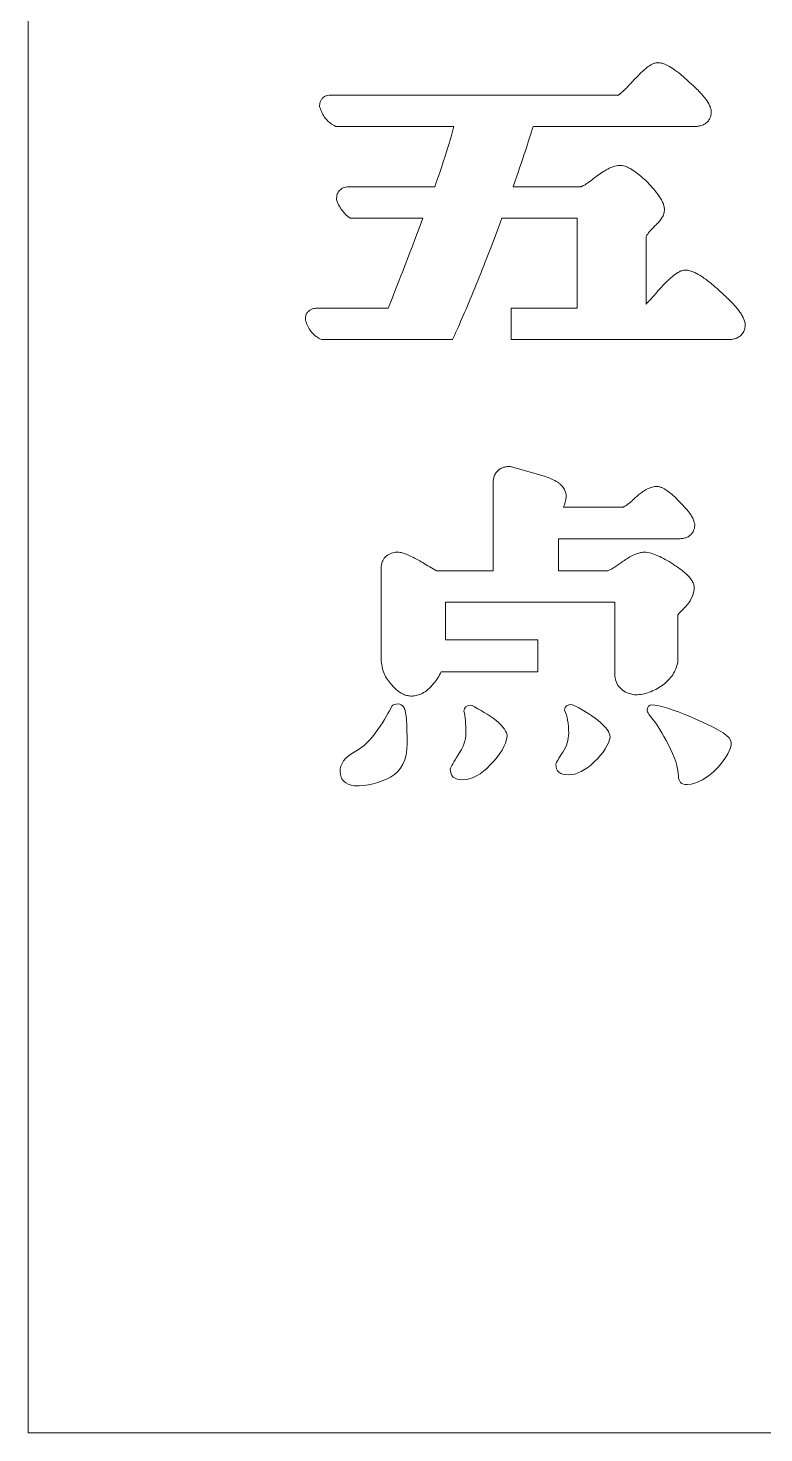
# Model space of a CAD drawing. Header units: millimetres. Extents: x 45 to 165, y 104 to 194.
# Drawn here: x 45.3 to 71.5, y 103.5 to 153.6 of the extents above; entities that cross this region are included whole.
import ezdxf

# ---------------------------------------------------------------- set-up
doc = ezdxf.new("R2010")
doc.units = ezdxf.units.MM
doc.header["$MEASUREMENT"] = 0
doc.layers.add('Default', color=7, linetype='Continuous', lineweight=0)
doc.layers.add('Layer 01', color=7, linetype='Continuous', lineweight=0)

msp = doc.modelspace()

# ---------------------------------------------------------------- linework, layer by layer
at = {"layer": 'Default', "color": 18, "lineweight": 5, "true_color": 0x000000}
msp.add_lwpolyline([(45.304, 103.519), (165.304, 103.519), (165.304, 193.519), (45.304, 193.519)], close=True, dxfattribs=at)
at = {"layer": 'Layer 01', "color": 12, "lineweight": 5, "true_color": 0xc80000}
for p, q in [((56.102, 151.173), (66.328, 151.173)), ((69.054, 150.054), (63.289, 150.054)), ((56.724, 147.905), (59.786, 147.905)), ((62.577, 147.905), (64.978, 147.905)), ((64.802, 146.786), (62.178, 146.786)), ((64.859, 146.781), (64.857, 146.782)), ((67.312, 146.137), (67.312, 143.724)), ((55.595, 143.579), (58.127, 143.579)), ((64.368, 136.487), (66.48, 136.487))]:
    msp.add_line(p, q, dxfattribs=at)
for points in [[(67.703, 152.324), (67.724, 152.326), (67.745, 152.325)], [(66.839, 151.667), (66.842, 151.669), (66.845, 151.672)], [(55.696, 150.734), (55.686, 150.768), (55.686, 150.803)], [(69.632, 150.612), (69.634, 150.597), (69.634, 150.582)], [(60.471, 150.054), (56.264, 150.054), (56.205, 150.084)], [(67.361, 148.068), (67.367, 148.063), (67.372, 148.057)], [(56.3, 147.421), (56.291, 147.453), (56.291, 147.487)], [(59.367, 146.786), (56.771, 146.786), (56.695, 146.849)], [(70.232, 142.46), (62.51, 142.46), (62.51, 143.579), (64.861, 143.579), (64.861, 146.761)], [(68.689, 144.936), (68.706, 144.937), (68.724, 144.937)], [(67.715, 144.175), (67.719, 144.181), (67.724, 144.186)], [(55.189, 143.141), (55.179, 143.175), (55.179, 143.209)], [(60.488, 142.613), (60.416, 142.46), (55.757, 142.46), (55.698, 142.491)], [(70.843, 143.015), (70.844, 143.002), (70.844, 142.988)], [(62.447, 137.939), (62.486, 137.939), (63.689, 137.595), (63.694, 137.594)], [(59.849, 134.229), (61.868, 134.229), (61.868, 137.363)], [(67.697, 137.229), (67.709, 137.229), (67.721, 137.228)], [(66.902, 136.806), (66.904, 136.808), (66.906, 136.81)], [(69.04, 135.916), (69.045, 135.891), (69.045, 135.865)], [(68.498, 135.369), (64.188, 135.369), (64.188, 134.229), (65.956, 134.229)], [(58.441, 134.891), (58.459, 134.892), (58.476, 134.891)], [(67.272, 134.892), (67.29, 134.892), (67.308, 134.889)], [(57.878, 131.071), (57.878, 131.076), (57.878, 134.38), (57.88, 134.396)], [(59.352, 134.521), (59.355, 134.519), (59.358, 134.517)], [(66.454, 134.538), (66.456, 134.54), (66.459, 134.542)], [(69.029, 133.606), (69.029, 133.591), (69.027, 133.576)], [(66.203, 130.474), (66.202, 130.485), (66.202, 133.11), (60.165, 133.11), (60.165, 131.766), (63.452, 131.766), (63.452, 130.631), (60.014, 130.631)], [(68.44, 132.647), (68.44, 130.984), (68.438, 130.966)], [(68.712, 132.94), (68.705, 132.933), (68.698, 132.927)], [(67.897, 130.151), (67.892, 130.147), (67.887, 130.144)], [(58.948, 129.763), (58.939, 129.763), (58.93, 129.764)], [(66.945, 129.81), (66.925, 129.81), (66.905, 129.813)]]:
    msp.add_lwpolyline(points, dxfattribs=at)
for points, knots in [([(66.845, 151.672), (66.925, 151.758), (67.007, 151.842), (67.092, 151.923), (67.159, 151.989), (67.229, 152.052), (67.301, 152.113), (67.359, 152.161), (67.42, 152.207), (67.485, 152.245), (67.516, 152.263), (67.548, 152.28), (67.581, 152.293), (67.599, 152.301), (67.618, 152.307), (67.637, 152.312), (67.658, 152.318), (67.681, 152.322), (67.703, 152.324)], [0, 0, 0, 0, 1, 1, 1, 2, 2, 2, 3, 3, 3, 4, 4, 4, 5, 5, 5, 6, 6, 6, 6]), ([(67.745, 152.325), (67.791, 152.322), (67.836, 152.314), (67.881, 152.302), (67.925, 152.291), (67.967, 152.275), (68.009, 152.257), (68.1, 152.218), (68.185, 152.168), (68.267, 152.113), (68.364, 152.048), (68.457, 151.977), (68.547, 151.903), (68.656, 151.813), (68.761, 151.719), (68.863, 151.622)], [0, 0, 0, 0, 1, 1, 1, 2, 2, 2, 3, 3, 3, 4, 4, 4, 5, 5, 5, 5]), ([(66.328, 151.173), (66.337, 151.178), (66.346, 151.184), (66.354, 151.19), (66.362, 151.195), (66.37, 151.201), (66.377, 151.207), (66.391, 151.217), (66.405, 151.228), (66.418, 151.239), (66.466, 151.28), (66.512, 151.323), (66.557, 151.368), (66.602, 151.411), (66.645, 151.456), (66.688, 151.502), (66.739, 151.556), (66.79, 151.611), (66.839, 151.667)], [0, 0, 0, 0, 1, 1, 1, 2, 2, 2, 3, 3, 3, 4, 4, 4, 5, 5, 5, 6, 6, 6, 6]), ([(68.863, 151.622), (68.966, 151.531), (69.066, 151.437), (69.162, 151.34), (69.204, 151.298), (69.245, 151.255), (69.284, 151.211), (69.32, 151.171), (69.355, 151.13), (69.389, 151.088), (69.448, 151.015), (69.504, 150.938), (69.548, 150.856), (69.569, 150.818), (69.587, 150.779), (69.601, 150.739), (69.616, 150.698), (69.627, 150.655), (69.632, 150.612)], [0, 0, 0, 0, 1, 1, 1, 2, 2, 2, 3, 3, 3, 4, 4, 4, 5, 5, 5, 6, 6, 6, 6]), ([(55.686, 150.803), (55.686, 150.834), (55.69, 150.865), (55.697, 150.895), (55.701, 150.911), (55.707, 150.928), (55.713, 150.943), (55.717, 150.953), (55.722, 150.963), (55.727, 150.973), (55.744, 151.006), (55.766, 151.036), (55.793, 151.062), (55.809, 151.077), (55.826, 151.091), (55.844, 151.103), (55.872, 151.121), (55.903, 151.136), (55.935, 151.147), (55.963, 151.157), (55.992, 151.163), (56.021, 151.167), (56.048, 151.171), (56.075, 151.173), (56.102, 151.173)], [0, 0, 0, 0, 1, 1, 1, 2, 2, 2, 3, 3, 3, 4, 4, 4, 5, 5, 5, 6, 6, 6, 7, 7, 7, 8, 8, 8, 8]), ([(69.634, 150.582), (69.634, 150.538), (69.63, 150.494), (69.621, 150.452), (69.613, 150.416), (69.602, 150.381), (69.587, 150.348), (69.567, 150.304), (69.541, 150.264), (69.509, 150.228), (69.489, 150.206), (69.467, 150.186), (69.444, 150.169), (69.406, 150.14), (69.364, 150.117), (69.32, 150.099), (69.298, 150.091), (69.276, 150.084), (69.254, 150.078), (69.232, 150.072), (69.21, 150.067), (69.188, 150.064), (69.144, 150.057), (69.099, 150.054), (69.054, 150.054)], [0, 0, 0, 0, 1, 1, 1, 2, 2, 2, 3, 3, 3, 4, 4, 4, 5, 5, 5, 6, 6, 6, 7, 7, 7, 8, 8, 8, 8]), ([(65.481, 148.224), (65.55, 148.279), (65.621, 148.332), (65.693, 148.383), (65.758, 148.427), (65.824, 148.469), (65.892, 148.508), (65.962, 148.547), (66.035, 148.582), (66.11, 148.609), (66.142, 148.62), (66.173, 148.63), (66.206, 148.639), (66.238, 148.647), (66.27, 148.653), (66.303, 148.657), (66.334, 148.661), (66.366, 148.663), (66.397, 148.662), (66.416, 148.662), (66.436, 148.661), (66.455, 148.658), (66.49, 148.654), (66.526, 148.645), (66.56, 148.634), (66.603, 148.621), (66.645, 148.603), (66.686, 148.583), (66.764, 148.545), (66.838, 148.498), (66.909, 148.447), (66.983, 148.395), (67.054, 148.339), (67.123, 148.281), (67.204, 148.212), (67.283, 148.141), (67.361, 148.068)], [0, 0, 0, 0, 1, 1, 1, 2, 2, 2, 3, 3, 3, 4, 4, 4, 5, 5, 5, 6, 6, 6, 7, 7, 7, 8, 8, 8, 9, 9, 9, 10, 10, 10, 11, 11, 11, 12, 12, 12, 12]), ([(64.978, 147.905), (64.982, 147.905), (64.985, 147.906), (64.988, 147.907), (64.994, 147.909), (65, 147.911), (65.006, 147.913), (65.015, 147.916), (65.024, 147.92), (65.033, 147.924), (65.046, 147.929), (65.059, 147.936), (65.071, 147.942), (65.086, 147.95), (65.102, 147.958), (65.116, 147.966), (65.147, 147.984), (65.176, 148.002), (65.206, 148.021), (65.249, 148.05), (65.292, 148.08), (65.333, 148.11), (65.384, 148.147), (65.433, 148.185), (65.481, 148.224)], [0, 0, 0, 0, 1, 1, 1, 2, 2, 2, 3, 3, 3, 4, 4, 4, 5, 5, 5, 6, 6, 6, 7, 7, 7, 8, 8, 8, 8]), ([(56.291, 147.487), (56.291, 147.525), (56.295, 147.563), (56.304, 147.6), (56.31, 147.627), (56.319, 147.653), (56.331, 147.678), (56.351, 147.719), (56.378, 147.757), (56.411, 147.789), (56.428, 147.806), (56.446, 147.82), (56.466, 147.833), (56.485, 147.846), (56.505, 147.857), (56.526, 147.866), (56.552, 147.878), (56.58, 147.886), (56.608, 147.893), (56.646, 147.901), (56.685, 147.905), (56.724, 147.905)], [0, 0, 0, 0, 1, 1, 1, 2, 2, 2, 3, 3, 3, 4, 4, 4, 5, 5, 5, 6, 6, 6, 7, 7, 7, 7]), ([(67.372, 148.057), (67.445, 147.98), (67.517, 147.901), (67.586, 147.82), (67.644, 147.751), (67.701, 147.68), (67.753, 147.606), (67.804, 147.534), (67.851, 147.461), (67.889, 147.382), (67.909, 147.342), (67.926, 147.3), (67.939, 147.258), (67.949, 147.224), (67.957, 147.19), (67.962, 147.155), (67.967, 147.112), (67.967, 147.067), (67.961, 147.024), (67.957, 146.998), (67.951, 146.972), (67.944, 146.947), (67.936, 146.922), (67.927, 146.898), (67.916, 146.875), (67.893, 146.822), (67.862, 146.773), (67.828, 146.727), (67.797, 146.686), (67.764, 146.647), (67.728, 146.61), (67.69, 146.57), (67.649, 146.533), (67.607, 146.496)], [0, 0, 0, 0, 1, 1, 1, 2, 2, 2, 3, 3, 3, 4, 4, 4, 5, 5, 5, 6, 6, 6, 7, 7, 7, 8, 8, 8, 9, 9, 9, 10, 10, 10, 11, 11, 11, 11]), ([(67.724, 144.186), (67.815, 144.285), (67.907, 144.384), (68.002, 144.479), (68.043, 144.519), (68.084, 144.559), (68.126, 144.598), (68.163, 144.632), (68.201, 144.666), (68.24, 144.699), (68.305, 144.755), (68.374, 144.808), (68.448, 144.851), (68.483, 144.872), (68.518, 144.89), (68.556, 144.905), (68.576, 144.912), (68.597, 144.919), (68.617, 144.924), (68.641, 144.93), (68.665, 144.934), (68.689, 144.936)], [0, 0, 0, 0, 1, 1, 1, 2, 2, 2, 3, 3, 3, 4, 4, 4, 5, 5, 5, 6, 6, 6, 7, 7, 7, 7]), ([(68.724, 144.937), (68.774, 144.934), (68.823, 144.926), (68.87, 144.913), (68.918, 144.901), (68.965, 144.884), (69.01, 144.864), (69.058, 144.844), (69.105, 144.82), (69.15, 144.795), (69.2, 144.767), (69.248, 144.738), (69.296, 144.706), (69.348, 144.672), (69.4, 144.636), (69.45, 144.598), (69.506, 144.557), (69.56, 144.514), (69.614, 144.471), (69.738, 144.37), (69.858, 144.264), (69.975, 144.156)], [0, 0, 0, 0, 1, 1, 1, 2, 2, 2, 3, 3, 3, 4, 4, 4, 5, 5, 5, 6, 6, 6, 7, 7, 7, 7]), ([(69.975, 144.156), (70.092, 144.05), (70.207, 143.942), (70.317, 143.83), (70.364, 143.781), (70.411, 143.732), (70.456, 143.681), (70.497, 143.636), (70.537, 143.589), (70.575, 143.542), (70.61, 143.499), (70.643, 143.455), (70.674, 143.41), (70.702, 143.368), (70.729, 143.326), (70.752, 143.282), (70.775, 143.24), (70.795, 143.197), (70.81, 143.153), (70.826, 143.108), (70.837, 143.062), (70.843, 143.015)], [0, 0, 0, 0, 1, 1, 1, 2, 2, 2, 3, 3, 3, 4, 4, 4, 5, 5, 5, 6, 6, 6, 7, 7, 7, 7]), ([(55.179, 143.209), (55.179, 143.24), (55.183, 143.271), (55.19, 143.301), (55.194, 143.318), (55.2, 143.334), (55.206, 143.35), (55.21, 143.36), (55.215, 143.37), (55.22, 143.379), (55.237, 143.412), (55.259, 143.442), (55.286, 143.468), (55.302, 143.483), (55.319, 143.497), (55.337, 143.509), (55.365, 143.528), (55.396, 143.543), (55.428, 143.554), (55.456, 143.563), (55.485, 143.57), (55.514, 143.574), (55.541, 143.578), (55.568, 143.579), (55.595, 143.579)], [0, 0, 0, 0, 1, 1, 1, 2, 2, 2, 3, 3, 3, 4, 4, 4, 5, 5, 5, 6, 6, 6, 7, 7, 7, 8, 8, 8, 8]), ([(70.844, 142.988), (70.844, 142.943), (70.839, 142.897), (70.829, 142.853), (70.823, 142.83), (70.816, 142.807), (70.808, 142.785), (70.803, 142.772), (70.797, 142.759), (70.79, 142.746), (70.768, 142.701), (70.739, 142.661), (70.703, 142.625), (70.682, 142.604), (70.659, 142.585), (70.635, 142.568), (70.595, 142.541), (70.551, 142.519), (70.506, 142.503), (70.462, 142.487), (70.417, 142.476), (70.371, 142.47), (70.325, 142.463), (70.278, 142.46), (70.232, 142.46)], [0, 0, 0, 0, 1, 1, 1, 2, 2, 2, 3, 3, 3, 4, 4, 4, 5, 5, 5, 6, 6, 6, 7, 7, 7, 8, 8, 8, 8]), ([(61.868, 137.363), (61.868, 137.409), (61.871, 137.454), (61.88, 137.499), (61.884, 137.522), (61.889, 137.544), (61.896, 137.566), (61.903, 137.589), (61.911, 137.611), (61.92, 137.633), (61.941, 137.677), (61.967, 137.719), (61.999, 137.757), (62.019, 137.779), (62.041, 137.801), (62.065, 137.819), (62.085, 137.835), (62.106, 137.849), (62.128, 137.862), (62.149, 137.874), (62.172, 137.885), (62.195, 137.894), (62.231, 137.908), (62.268, 137.919), (62.306, 137.926), (62.353, 137.935), (62.4, 137.939), (62.447, 137.939)], [0, 0, 0, 0, 1, 1, 1, 2, 2, 2, 3, 3, 3, 4, 4, 4, 5, 5, 5, 6, 6, 6, 7, 7, 7, 8, 8, 8, 9, 9, 9, 9]), ([(63.694, 137.594), (63.781, 137.566), (63.868, 137.534), (63.951, 137.496), (64.026, 137.463), (64.098, 137.425), (64.165, 137.379), (64.197, 137.358), (64.228, 137.334), (64.257, 137.309), (64.285, 137.284), (64.312, 137.257), (64.337, 137.228), (64.372, 137.186), (64.402, 137.139), (64.424, 137.088), (64.44, 137.052), (64.452, 137.013), (64.459, 136.975), (64.462, 136.955), (64.464, 136.935), (64.465, 136.915), (64.466, 136.904), (64.466, 136.892), (64.466, 136.881), (64.466, 136.861), (64.465, 136.84), (64.463, 136.82), (64.459, 136.779), (64.451, 136.739), (64.442, 136.699), (64.432, 136.659), (64.419, 136.618), (64.404, 136.579), (64.393, 136.548), (64.381, 136.517), (64.368, 136.487)], [0, 0, 0, 0, 1, 1, 1, 2, 2, 2, 3, 3, 3, 4, 4, 4, 5, 5, 5, 6, 6, 6, 7, 7, 7, 8, 8, 8, 9, 9, 9, 10, 10, 10, 11, 11, 11, 12, 12, 12, 12]), ([(66.906, 136.81), (66.954, 136.855), (67.004, 136.898), (67.055, 136.939), (67.101, 136.977), (67.149, 137.013), (67.199, 137.047), (67.259, 137.088), (67.323, 137.125), (67.389, 137.155), (67.437, 137.177), (67.487, 137.196), (67.538, 137.209), (67.59, 137.222), (67.643, 137.229), (67.697, 137.229)], [0, 0, 0, 0, 1, 1, 1, 2, 2, 2, 3, 3, 3, 4, 4, 4, 5, 5, 5, 5]), ([(67.721, 137.228), (67.759, 137.225), (67.795, 137.217), (67.831, 137.206), (67.863, 137.195), (67.894, 137.182), (67.925, 137.167), (67.987, 137.136), (68.044, 137.098), (68.099, 137.056), (68.162, 137.009), (68.222, 136.958), (68.28, 136.904), (68.349, 136.841), (68.415, 136.775), (68.479, 136.708)], [0, 0, 0, 0, 1, 1, 1, 2, 2, 2, 3, 3, 3, 4, 4, 4, 5, 5, 5, 5]), ([(66.48, 136.487), (66.488, 136.49), (66.496, 136.494), (66.504, 136.497), (66.523, 136.506), (66.541, 136.516), (66.558, 136.526), (66.599, 136.551), (66.638, 136.578), (66.675, 136.607), (66.711, 136.635), (66.747, 136.665), (66.781, 136.695), (66.823, 136.731), (66.863, 136.768), (66.902, 136.806)], [0, 0, 0, 0, 1, 1, 1, 2, 2, 2, 3, 3, 3, 4, 4, 4, 5, 5, 5, 5]), ([(68.479, 136.708), (68.534, 136.655), (68.587, 136.602), (68.638, 136.547), (68.685, 136.498), (68.729, 136.448), (68.772, 136.396), (68.805, 136.357), (68.836, 136.317), (68.865, 136.276), (68.882, 136.253), (68.898, 136.229), (68.913, 136.205), (68.928, 136.182), (68.942, 136.159), (68.955, 136.135), (68.968, 136.111), (68.98, 136.088), (68.991, 136.064), (69.012, 136.016), (69.029, 135.967), (69.04, 135.916)], [0, 0, 0, 0, 1, 1, 1, 2, 2, 2, 3, 3, 3, 4, 4, 4, 5, 5, 5, 6, 6, 6, 7, 7, 7, 7]), ([(69.045, 135.865), (69.045, 135.824), (69.041, 135.783), (69.033, 135.743), (69.025, 135.71), (69.015, 135.677), (69, 135.645), (68.981, 135.604), (68.956, 135.565), (68.925, 135.531), (68.906, 135.511), (68.885, 135.492), (68.863, 135.475), (68.827, 135.449), (68.787, 135.427), (68.745, 135.41), (68.725, 135.403), (68.704, 135.396), (68.684, 135.391), (68.663, 135.385), (68.643, 135.381), (68.622, 135.378), (68.581, 135.371), (68.54, 135.369), (68.498, 135.369)], [0, 0, 0, 0, 1, 1, 1, 2, 2, 2, 3, 3, 3, 4, 4, 4, 5, 5, 5, 6, 6, 6, 7, 7, 7, 8, 8, 8, 8]), ([(57.88, 134.396), (57.888, 134.461), (57.906, 134.526), (57.935, 134.586), (57.965, 134.648), (58.008, 134.705), (58.061, 134.751), (58.114, 134.796), (58.176, 134.831), (58.243, 134.854), (58.306, 134.876), (58.374, 134.887), (58.441, 134.891)], [0, 0, 0, 0, 1, 1, 1, 2, 2, 2, 3, 3, 3, 4, 4, 4, 4]), ([(58.476, 134.891), (58.525, 134.888), (58.574, 134.879), (58.622, 134.867), (58.671, 134.854), (58.72, 134.838), (58.768, 134.82), (58.841, 134.792), (58.911, 134.761), (58.98, 134.727), (59.04, 134.697), (59.099, 134.666), (59.157, 134.634), (59.223, 134.597), (59.288, 134.559), (59.352, 134.521)], [0, 0, 0, 0, 1, 1, 1, 2, 2, 2, 3, 3, 3, 4, 4, 4, 5, 5, 5, 5]), ([(66.459, 134.542), (66.513, 134.58), (66.568, 134.617), (66.624, 134.652), (66.674, 134.684), (66.726, 134.714), (66.779, 134.742), (66.843, 134.776), (66.908, 134.807), (66.976, 134.832), (67, 134.841), (67.024, 134.849), (67.049, 134.857), (67.073, 134.864), (67.097, 134.87), (67.122, 134.875), (67.171, 134.886), (67.221, 134.892), (67.272, 134.892)], [0, 0, 0, 0, 1, 1, 1, 2, 2, 2, 3, 3, 3, 4, 4, 4, 5, 5, 5, 6, 6, 6, 6]), ([(67.308, 134.889), (67.39, 134.879), (67.47, 134.859), (67.548, 134.834), (67.634, 134.807), (67.716, 134.773), (67.797, 134.736), (67.888, 134.694), (67.975, 134.647), (68.061, 134.597), (68.157, 134.541), (68.25, 134.481), (68.341, 134.419)], [0, 0, 0, 0, 1, 1, 1, 2, 2, 2, 3, 3, 3, 4, 4, 4, 4]), ([(65.956, 134.229), (65.987, 134.24), (66.018, 134.255), (66.047, 134.27), (66.094, 134.295), (66.139, 134.322), (66.183, 134.35), (66.226, 134.377), (66.268, 134.405), (66.309, 134.434), (66.358, 134.468), (66.406, 134.503), (66.454, 134.538)], [0, 0, 0, 0, 1, 1, 1, 2, 2, 2, 3, 3, 3, 4, 4, 4, 4]), ([(68.341, 134.419), (68.453, 134.345), (68.563, 134.267), (68.666, 134.181), (68.709, 134.144), (68.752, 134.106), (68.792, 134.066), (68.829, 134.029), (68.864, 133.99), (68.896, 133.948), (68.923, 133.913), (68.948, 133.875), (68.969, 133.835), (68.981, 133.812), (68.991, 133.789), (69, 133.765), (69.018, 133.714), (69.029, 133.66), (69.029, 133.606)], [0, 0, 0, 0, 1, 1, 1, 2, 2, 2, 3, 3, 3, 4, 4, 4, 5, 5, 5, 6, 6, 6, 6]), ([(58.93, 129.764), (58.879, 129.767), (58.829, 129.776), (58.781, 129.789), (58.732, 129.803), (58.685, 129.822), (58.64, 129.844), (58.581, 129.873), (58.526, 129.91), (58.474, 129.95), (58.393, 130.014), (58.321, 130.087), (58.256, 130.166)], [0, 0, 0, 0, 1, 1, 1, 2, 2, 2, 3, 3, 3, 4, 4, 4, 4]), ([(59.748, 130.21), (59.709, 130.161), (59.668, 130.114), (59.623, 130.07), (59.581, 130.028), (59.536, 129.989), (59.488, 129.953), (59.426, 129.907), (59.358, 129.866), (59.287, 129.835), (59.234, 129.812), (59.178, 129.794), (59.121, 129.781), (59.064, 129.769), (59.006, 129.763), (58.948, 129.763)], [0, 0, 0, 0, 1, 1, 1, 2, 2, 2, 3, 3, 3, 4, 4, 4, 5, 5, 5, 5]), ([(66.905, 129.813), (66.816, 129.826), (66.728, 129.847), (66.645, 129.881), (66.564, 129.914), (66.487, 129.96), (66.422, 130.018), (66.357, 130.077), (66.304, 130.148), (66.267, 130.227), (66.231, 130.304), (66.21, 130.389), (66.203, 130.474)], [0, 0, 0, 0, 1, 1, 1, 2, 2, 2, 3, 3, 3, 4, 4, 4, 4]), ([(60.616, 127.669), (60.801, 127.922), (60.894, 128.185), (60.894, 128.458), (60.894, 128.774), (60.872, 129.032), (60.828, 129.232)], [0, 0, 0, 0, 1, 1, 1, 2, 2, 2, 2]), ([(64.345, 127.764), (64.486, 127.985), (64.557, 128.211), (64.557, 128.443), (64.557, 128.779), (64.508, 129.053), (64.41, 129.263)], [0, 0, 0, 0, 1, 1, 1, 2, 2, 2, 2]), ([(68.466, 126.911), (68.455, 127.227), (68.335, 127.601), (68.106, 128.032), (67.888, 128.453), (67.708, 128.748), (67.566, 128.916), (67.424, 129.085), (67.354, 129.195), (67.354, 129.248), (67.354, 129.384), (67.419, 129.453), (67.55, 129.453)], [0, 0, 0, 0, 1, 1, 1, 2, 2, 2, 3, 3, 3, 4, 4, 4, 4]), ([(67.55, 129.453), (67.921, 129.411), (68.477, 129.221), (69.218, 128.885), (69.959, 128.558), (70.335, 128.306), (70.346, 128.127)], [0, 0, 0, 0, 1, 1, 1, 2, 2, 2, 2]), ([(58.784, 128.869), (58.795, 128.606), (58.801, 128.343), (58.801, 128.079), (58.801, 127.49), (58.604, 127.09), (58.212, 126.88), (57.819, 126.669), (57.389, 126.564), (56.92, 126.564)], [0, 0, 0, 0, 1, 1, 1, 2, 2, 2, 3, 3, 3, 3]), ([(56.413, 127.069), (56.413, 127.353), (56.582, 127.585), (56.92, 127.764), (57.247, 127.943), (57.525, 128.211), (57.754, 128.569)], [0, 0, 0, 0, 1, 1, 1, 2, 2, 2, 2]), ([(62.366, 128.332), (62.322, 128.016), (62.126, 127.68), (61.777, 127.322), (61.439, 126.964), (61.106, 126.785), (60.779, 126.785), (60.485, 126.785), (60.338, 126.911), (60.338, 127.164)], [0, 0, 0, 0, 1, 1, 1, 2, 2, 2, 3, 3, 3, 3]), ([(70.346, 128.127), (70.346, 127.874), (70.177, 127.564), (69.839, 127.195), (69.501, 126.838), (69.147, 126.643), (68.776, 126.611)], [0, 0, 0, 0, 1, 1, 1, 2, 2, 2, 2]), ([(65.473, 127.432), (65.157, 127.116), (64.846, 126.959), (64.541, 126.959), (64.246, 126.959), (64.099, 127.085), (64.099, 127.337)], [0, 0, 0, 0, 1, 1, 1, 2, 2, 2, 2])]:
    msp.add_open_spline(points, degree=3, knots=knots, dxfattribs=at)
for points in [[(55.882, 150.352), (55.797, 150.463), (55.736, 150.593), (55.696, 150.734)], [(56.205, 150.084), (56.078, 150.149), (55.968, 150.241), (55.882, 150.352)], [(60.24, 149.263), (60.332, 149.559), (60.409, 149.823), (60.471, 150.054)], [(63.289, 150.054), (63.216, 149.81), (63.122, 149.514), (63.006, 149.165)], [(59.786, 147.905), (59.965, 148.415), (60.116, 148.868), (60.24, 149.263)], [(63.006, 149.165), (62.886, 148.802), (62.743, 148.382), (62.577, 147.905)], [(56.448, 147.113), (56.381, 147.208), (56.33, 147.312), (56.3, 147.421)], [(56.695, 146.849), (56.598, 146.93), (56.515, 147.018), (56.448, 147.113)], [(58.127, 143.579), (58.419, 144.304), (58.833, 145.374), (59.367, 146.786)], [(62.178, 146.786), (61.844, 145.892), (61.54, 145.105), (61.265, 144.424)], [(64.857, 146.782), (64.845, 146.784), (64.827, 146.786), (64.802, 146.786)], [(64.861, 146.761), (64.861, 146.769), (64.86, 146.776), (64.859, 146.781)], [(67.607, 146.496), (67.481, 146.366), (67.382, 146.245), (67.312, 146.137)], [(61.265, 144.424), (60.973, 143.701), (60.714, 143.097), (60.488, 142.613)], [(67.316, 143.728), (67.421, 143.831), (67.556, 143.981), (67.715, 144.175)], [(67.312, 143.724), (67.313, 143.726), (67.314, 143.727), (67.316, 143.728)], [(55.375, 142.759), (55.29, 142.87), (55.229, 143), (55.189, 143.141)], [(55.698, 142.491), (55.572, 142.555), (55.461, 142.647), (55.375, 142.759)], [(59.358, 134.517), (59.527, 134.408), (59.691, 134.312), (59.849, 134.229)], [(68.924, 133.237), (68.871, 133.13), (68.799, 133.031), (68.712, 132.94)], [(69.027, 133.576), (69.013, 133.458), (68.978, 133.343), (68.924, 133.237)], [(68.698, 132.927), (68.585, 132.825), (68.499, 132.731), (68.44, 132.647)], [(57.983, 130.569), (57.918, 130.724), (57.884, 130.893), (57.878, 131.071)], [(60.014, 130.631), (59.945, 130.481), (59.855, 130.338), (59.748, 130.21)], [(68.438, 130.966), (68.415, 130.81), (68.354, 130.659), (68.261, 130.523)], [(58.256, 130.166), (58.138, 130.282), (58.046, 130.418), (57.983, 130.569)], [(67.887, 130.144), (67.735, 130.038), (67.581, 129.955), (67.423, 129.898)], [(68.261, 130.523), (68.168, 130.387), (68.045, 130.264), (67.897, 130.151)], [(67.423, 129.898), (67.266, 129.841), (67.105, 129.81), (66.945, 129.81)], [(57.754, 128.569), (57.994, 128.916), (58.163, 129.195), (58.261, 129.406)], [(58.261, 129.406), (58.294, 129.458), (58.37, 129.484), (58.49, 129.484)], [(58.49, 129.484), (58.566, 129.484), (58.632, 129.448), (58.686, 129.374)], [(58.686, 129.374), (58.73, 129.29), (58.762, 129.121), (58.784, 128.869)], [(60.828, 129.232), (60.828, 129.369), (60.916, 129.437), (61.09, 129.437)], [(61.09, 129.437), (61.406, 129.279), (61.701, 129.1), (61.973, 128.9)], [(64.41, 129.263), (64.41, 129.4), (64.497, 129.469), (64.672, 129.469)], [(64.672, 129.469), (65.01, 129.311), (65.32, 129.121), (65.604, 128.9)], [(61.973, 128.9), (62.235, 128.669), (62.366, 128.479), (62.366, 128.332)], [(65.604, 128.9), (65.887, 128.658), (66.029, 128.464), (66.029, 128.316)], [(66.029, 128.316), (65.985, 128.032), (65.8, 127.737), (65.473, 127.432)], [(60.338, 127.164), (60.371, 127.248), (60.463, 127.416), (60.616, 127.669)], [(64.099, 127.337), (64.121, 127.411), (64.203, 127.553), (64.345, 127.764)], [(56.92, 126.564), (56.593, 126.617), (56.424, 126.785), (56.413, 127.069)], [(68.776, 126.611), (68.569, 126.611), (68.466, 126.711), (68.466, 126.911)]]:
    msp.add_open_spline(points, degree=3, dxfattribs=at)

doc.saveas('drawing.dxf')
